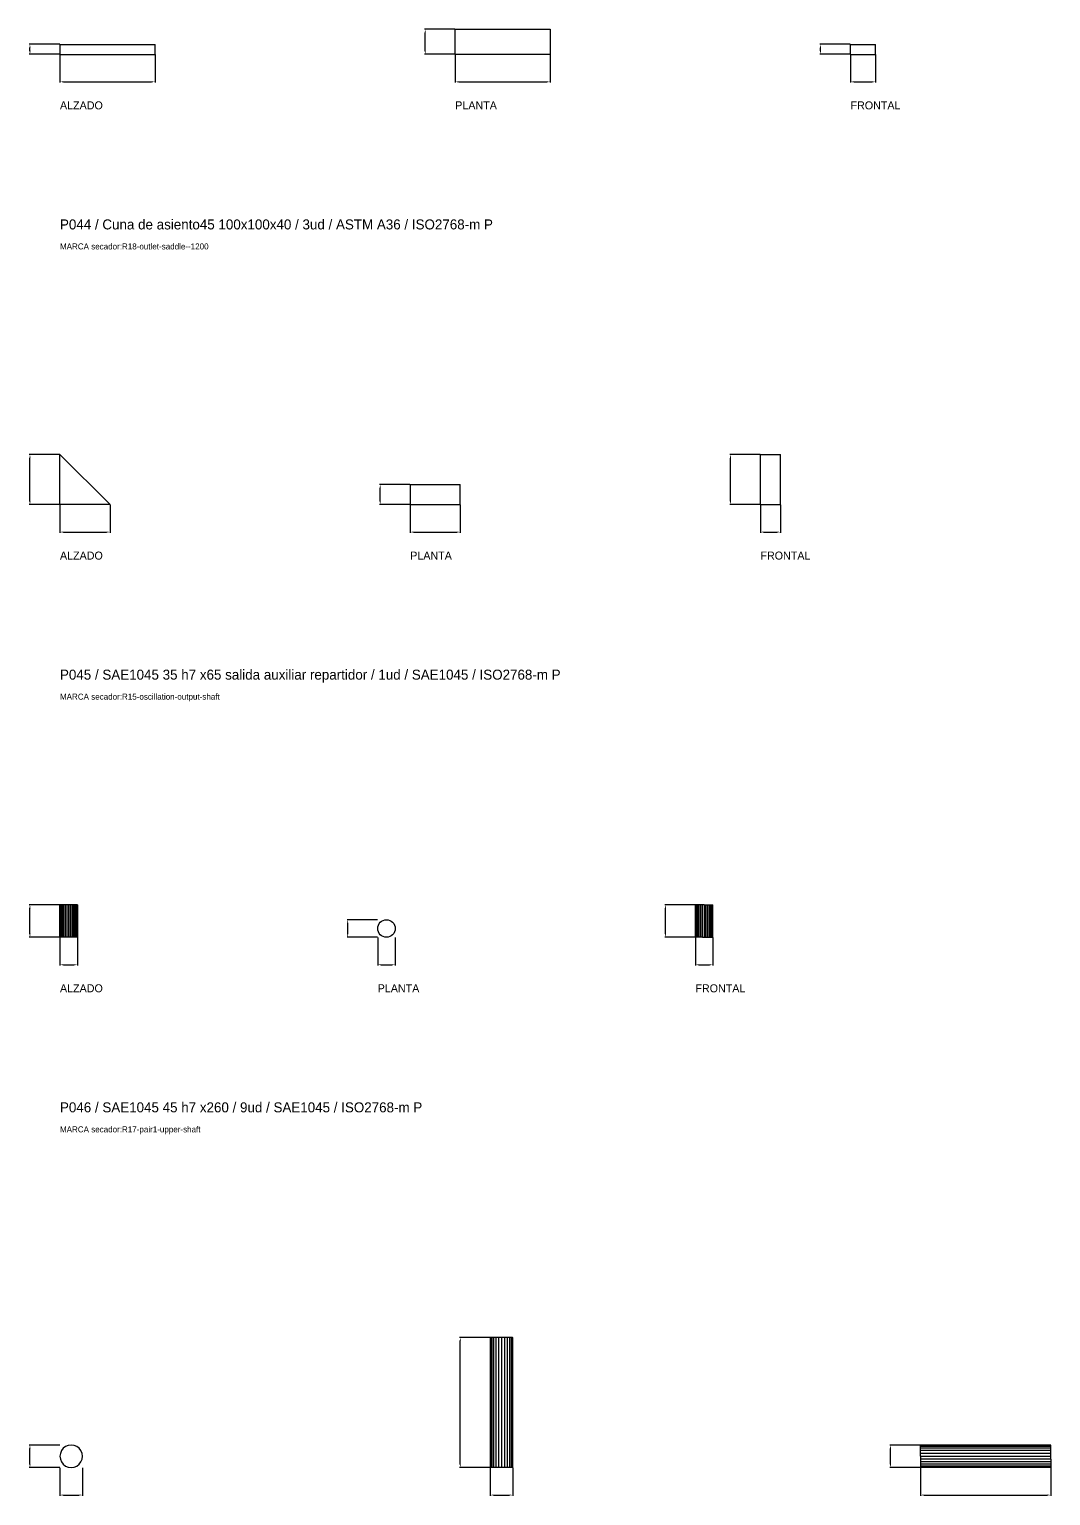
# Model space of a CAD drawing. Header units: millimetres. Extents: x -61 to 13940, y -87340 to 371.
# Drawn here: x -61 to 1980, y -56670 to -53739 of the extents above; entities that cross this region are included whole.
import ezdxf

# ---------------------------------------------------------------- set-up
doc = ezdxf.new("R2010")
doc.units = ezdxf.units.MM
for name, color, linetype in [('R18_COTAS_P', 1, 'Continuous'), ('R18_PIEZAS_P', 3, 'Continuous'), ('R18_TEXTOS', 7, 'Continuous')]:
    doc.layers.add(name, color=color, linetype=linetype)
doc.dimstyles.get("Standard").update_dxf_attribs({"dimtxt": 2.5, "dimasz": 2.5, "dimexe": 1.25, "dimexo": 0.625, "dimtad": 1, "dimcen": 2.5, "dimazin": 3, "dimtfac": 1, "dimtmove": 0, "dimatfit": 3, "dimarcsym": 0})

# ---------------------------------------------------------------- blocks, each defined once
blk = doc.blocks.new('*D261')
at = {"layer": 'Defpoints', "color": 0, "transparency": 16777216}
for p in [(0, -53789.2), (190, -53789.2), (190, -53844.2)]:
    blk.add_point(p, dxfattribs=at)
at = {"layer": 'R18_COTAS_P', "color": 0, "lineweight": -2, "transparency": 16777216}
for p, q in [((0, -53789.8), (0, -53845.5)), ((190, -53789.8), (190, -53845.5)), ((7, -53844.2), (183, -53844.2))]:
    blk.add_line(p, q, dxfattribs=at)
at = {"layer": 'R18_COTAS_P', "color": 0, "transparency": 16777216}
for points in [[(7, -53843.1), (7, -53845.4), (0, -53844.2)], [(183, -53843.1), (183, -53845.4), (190, -53844.2)]]:
    blk.add_solid(points, dxfattribs=at)
blk = doc.blocks.new('*D262')
at = {"layer": 'Defpoints', "color": 0, "transparency": 16777216}
for p in [(-60, -53769.2), (0, -53769.2), (0, -53789.2)]:
    blk.add_point(p, dxfattribs=at)
at = {"layer": 'R18_COTAS_P', "color": 0, "lineweight": -2, "transparency": 16777216}
for p, q in [((-0.6, -53769.2), (-61.3, -53769.2)), ((-60, -53782.2), (-60, -53776.2)), ((-0.6, -53789.2), (-61.3, -53789.2))]:
    blk.add_line(p, q, dxfattribs=at)
at = {"layer": 'R18_COTAS_P', "color": 0, "transparency": 16777216}
for points in [[(-61.2, -53776.2), (-58.8, -53776.2), (-60, -53769.2)], [(-61.2, -53782.2), (-58.8, -53782.2), (-60, -53789.2)]]:
    blk.add_solid(points, dxfattribs=at)
blk = doc.blocks.new('*D263')
at = {"layer": 'Defpoints', "color": 0, "transparency": 16777216}
for p in [(790, -53789.2), (980, -53789.2), (980, -53844.2)]:
    blk.add_point(p, dxfattribs=at)
at = {"layer": 'R18_COTAS_P', "color": 0, "lineweight": -2, "transparency": 16777216}
for p, q in [((790, -53789.8), (790, -53845.5)), ((980, -53789.8), (980, -53845.5)), ((797, -53844.2), (973, -53844.2))]:
    blk.add_line(p, q, dxfattribs=at)
at = {"layer": 'R18_COTAS_P', "color": 0, "transparency": 16777216}
for points in [[(797, -53843.1), (797, -53845.4), (790, -53844.2)], [(973, -53843.1), (973, -53845.4), (980, -53844.2)]]:
    blk.add_solid(points, dxfattribs=at)
blk = doc.blocks.new('*D264')
at = {"layer": 'Defpoints', "color": 0, "transparency": 16777216}
for p in [(730, -53739.2), (790, -53739.2), (790, -53789.2)]:
    blk.add_point(p, dxfattribs=at)
at = {"layer": 'R18_COTAS_P', "color": 0, "lineweight": -2, "transparency": 16777216}
for p, q in [((789.4, -53739.2), (728.8, -53739.2)), ((730, -53782.2), (730, -53746.2)), ((789.4, -53789.2), (728.8, -53789.2))]:
    blk.add_line(p, q, dxfattribs=at)
at = {"layer": 'R18_COTAS_P', "color": 0, "transparency": 16777216}
for points in [[(728.8, -53746.2), (731.2, -53746.2), (730, -53739.2)], [(728.8, -53782.2), (731.2, -53782.2), (730, -53789.2)]]:
    blk.add_solid(points, dxfattribs=at)
blk = doc.blocks.new('*D265')
at = {"layer": 'Defpoints', "color": 0, "transparency": 16777216}
for p in [(1580, -53789.2), (1630, -53789.2), (1630, -53844.2)]:
    blk.add_point(p, dxfattribs=at)
at = {"layer": 'R18_COTAS_P', "color": 0, "lineweight": -2, "transparency": 16777216}
for p, q in [((1580, -53789.8), (1580, -53845.5)), ((1630, -53789.8), (1630, -53845.5)), ((1587, -53844.2), (1623, -53844.2))]:
    blk.add_line(p, q, dxfattribs=at)
at = {"layer": 'R18_COTAS_P', "color": 0, "transparency": 16777216}
for points in [[(1587, -53843.1), (1587, -53845.4), (1580, -53844.2)], [(1623, -53843.1), (1623, -53845.4), (1630, -53844.2)]]:
    blk.add_solid(points, dxfattribs=at)
blk = doc.blocks.new('*D266')
at = {"layer": 'Defpoints', "color": 0, "transparency": 16777216}
for p in [(1520, -53769.2), (1580, -53769.2), (1580, -53789.2)]:
    blk.add_point(p, dxfattribs=at)
at = {"layer": 'R18_COTAS_P', "color": 0, "lineweight": -2, "transparency": 16777216}
for p, q in [((1579.4, -53769.2), (1518.8, -53769.2)), ((1520, -53782.2), (1520, -53776.2)), ((1579.4, -53789.2), (1518.8, -53789.2))]:
    blk.add_line(p, q, dxfattribs=at)
at = {"layer": 'R18_COTAS_P', "color": 0, "transparency": 16777216}
for points in [[(1518.8, -53776.2), (1521.2, -53776.2), (1520, -53769.2)], [(1518.8, -53782.2), (1521.2, -53782.2), (1520, -53789.2)]]:
    blk.add_solid(points, dxfattribs=at)
blk = doc.blocks.new('*D267')
at = {"layer": 'Defpoints', "color": 0, "transparency": 16777216}
for p in [(0, -54689.2), (100, -54689.2), (100, -54744.2)]:
    blk.add_point(p, dxfattribs=at)
at = {"layer": 'R18_COTAS_P', "color": 0, "lineweight": -2, "transparency": 16777216}
for p, q in [((0, -54689.8), (0, -54745.5)), ((100, -54689.8), (100, -54745.5)), ((7, -54744.2), (93, -54744.2))]:
    blk.add_line(p, q, dxfattribs=at)
at = {"layer": 'R18_COTAS_P', "color": 0, "transparency": 16777216}
for points in [[(7, -54743.1), (7, -54745.4), (0, -54744.2)], [(93, -54743.1), (93, -54745.4), (100, -54744.2)]]:
    blk.add_solid(points, dxfattribs=at)
blk = doc.blocks.new('*D268')
at = {"layer": 'Defpoints', "color": 0, "transparency": 16777216}
for p in [(-60, -54589.2), (0, -54589.2), (0, -54689.2)]:
    blk.add_point(p, dxfattribs=at)
at = {"layer": 'R18_COTAS_P', "color": 0, "lineweight": -2, "transparency": 16777216}
for p, q in [((-0.6, -54589.2), (-61.3, -54589.2)), ((-60, -54682.2), (-60, -54596.2)), ((-0.6, -54689.2), (-61.3, -54689.2))]:
    blk.add_line(p, q, dxfattribs=at)
at = {"layer": 'R18_COTAS_P', "color": 0, "transparency": 16777216}
for points in [[(-61.2, -54596.2), (-58.8, -54596.2), (-60, -54589.2)], [(-61.2, -54682.2), (-58.8, -54682.2), (-60, -54689.2)]]:
    blk.add_solid(points, dxfattribs=at)
blk = doc.blocks.new('*D269')
at = {"layer": 'Defpoints', "color": 0, "transparency": 16777216}
for p in [(700, -54689.2), (800, -54689.2), (800, -54744.2)]:
    blk.add_point(p, dxfattribs=at)
at = {"layer": 'R18_COTAS_P', "color": 0, "lineweight": -2, "transparency": 16777216}
for p, q in [((700, -54689.8), (700, -54745.5)), ((800, -54689.8), (800, -54745.5)), ((707, -54744.2), (793, -54744.2))]:
    blk.add_line(p, q, dxfattribs=at)
at = {"layer": 'R18_COTAS_P', "color": 0, "transparency": 16777216}
for points in [[(707, -54743.1), (707, -54745.4), (700, -54744.2)], [(793, -54743.1), (793, -54745.4), (800, -54744.2)]]:
    blk.add_solid(points, dxfattribs=at)
blk = doc.blocks.new('*D270')
at = {"layer": 'Defpoints', "color": 0, "transparency": 16777216}
for p in [(640, -54649.2), (700, -54649.2), (700, -54689.2)]:
    blk.add_point(p, dxfattribs=at)
at = {"layer": 'R18_COTAS_P', "color": 0, "lineweight": -2, "transparency": 16777216}
for p, q in [((699.4, -54649.2), (638.8, -54649.2)), ((640, -54682.2), (640, -54656.2)), ((699.4, -54689.2), (638.8, -54689.2))]:
    blk.add_line(p, q, dxfattribs=at)
at = {"layer": 'R18_COTAS_P', "color": 0, "transparency": 16777216}
for points in [[(638.8, -54656.2), (641.2, -54656.2), (640, -54649.2)], [(638.8, -54682.2), (641.2, -54682.2), (640, -54689.2)]]:
    blk.add_solid(points, dxfattribs=at)
blk = doc.blocks.new('*D271')
at = {"layer": 'Defpoints', "color": 0, "transparency": 16777216}
for p in [(1400, -54689.2), (1440, -54689.2), (1440, -54744.2)]:
    blk.add_point(p, dxfattribs=at)
at = {"layer": 'R18_COTAS_P', "color": 0, "lineweight": -2, "transparency": 16777216}
for p, q in [((1400, -54689.8), (1400, -54745.5)), ((1440, -54689.8), (1440, -54745.5)), ((1407, -54744.2), (1433, -54744.2))]:
    blk.add_line(p, q, dxfattribs=at)
at = {"layer": 'R18_COTAS_P', "color": 0, "transparency": 16777216}
for points in [[(1407, -54743.1), (1407, -54745.4), (1400, -54744.2)], [(1433, -54743.1), (1433, -54745.4), (1440, -54744.2)]]:
    blk.add_solid(points, dxfattribs=at)
blk = doc.blocks.new('*D272')
at = {"layer": 'Defpoints', "color": 0, "transparency": 16777216}
for p in [(1340, -54589.2), (1400, -54589.2), (1400, -54689.2)]:
    blk.add_point(p, dxfattribs=at)
at = {"layer": 'R18_COTAS_P', "color": 0, "lineweight": -2, "transparency": 16777216}
for p, q in [((1399.4, -54589.2), (1338.8, -54589.2)), ((1340, -54682.2), (1340, -54596.2)), ((1399.4, -54689.2), (1338.8, -54689.2))]:
    blk.add_line(p, q, dxfattribs=at)
at = {"layer": 'R18_COTAS_P', "color": 0, "transparency": 16777216}
for points in [[(1338.8, -54596.2), (1341.2, -54596.2), (1340, -54589.2)], [(1338.8, -54682.2), (1341.2, -54682.2), (1340, -54689.2)]]:
    blk.add_solid(points, dxfattribs=at)
blk = doc.blocks.new('*D273')
at = {"layer": 'Defpoints', "color": 0, "transparency": 16777216}
for p in [(0, -55554.2), (35, -55554.2), (35, -55609.2)]:
    blk.add_point(p, dxfattribs=at)
at = {"layer": 'R18_COTAS_P', "color": 0, "lineweight": -2, "transparency": 16777216}
for p, q in [((0, -55554.8), (0, -55610.5)), ((35, -55554.8), (35, -55610.5)), ((7, -55609.2), (28, -55609.2))]:
    blk.add_line(p, q, dxfattribs=at)
at = {"layer": 'R18_COTAS_P', "color": 0, "transparency": 16777216}
for points in [[(7, -55608.1), (7, -55610.4), (0, -55609.2)], [(28, -55608.1), (28, -55610.4), (35, -55609.2)]]:
    blk.add_solid(points, dxfattribs=at)
blk = doc.blocks.new('*D274')
at = {"layer": 'Defpoints', "color": 0, "transparency": 16777216}
for p in [(-60, -55489.2), (0, -55489.2), (0, -55554.2)]:
    blk.add_point(p, dxfattribs=at)
at = {"layer": 'R18_COTAS_P', "color": 0, "lineweight": -2, "transparency": 16777216}
for p, q in [((-0.6, -55489.2), (-61.3, -55489.2)), ((-60, -55547.2), (-60, -55496.2)), ((-0.6, -55554.2), (-61.3, -55554.2))]:
    blk.add_line(p, q, dxfattribs=at)
at = {"layer": 'R18_COTAS_P', "color": 0, "transparency": 16777216}
for points in [[(-61.2, -55496.2), (-58.8, -55496.2), (-60, -55489.2)], [(-61.2, -55547.2), (-58.8, -55547.2), (-60, -55554.2)]]:
    blk.add_solid(points, dxfattribs=at)
blk = doc.blocks.new('*D275')
at = {"layer": 'Defpoints', "color": 0, "transparency": 16777216}
for p in [(635, -55554.2), (670, -55554.2), (670, -55609.2)]:
    blk.add_point(p, dxfattribs=at)
at = {"layer": 'R18_COTAS_P', "color": 0, "lineweight": -2, "transparency": 16777216}
for p, q in [((635, -55554.8), (635, -55610.5)), ((670, -55554.8), (670, -55610.5)), ((642, -55609.2), (663, -55609.2))]:
    blk.add_line(p, q, dxfattribs=at)
at = {"layer": 'R18_COTAS_P', "color": 0, "transparency": 16777216}
for points in [[(642, -55608.1), (642, -55610.4), (635, -55609.2)], [(663, -55608.1), (663, -55610.4), (670, -55609.2)]]:
    blk.add_solid(points, dxfattribs=at)
blk = doc.blocks.new('*D276')
at = {"layer": 'Defpoints', "color": 0, "transparency": 16777216}
for p in [(575, -55519.2), (635, -55519.2), (635, -55554.2)]:
    blk.add_point(p, dxfattribs=at)
at = {"layer": 'R18_COTAS_P', "color": 0, "lineweight": -2, "transparency": 16777216}
for p, q in [((634.4, -55519.2), (573.8, -55519.2)), ((575, -55547.2), (575, -55526.2)), ((634.4, -55554.2), (573.8, -55554.2))]:
    blk.add_line(p, q, dxfattribs=at)
at = {"layer": 'R18_COTAS_P', "color": 0, "transparency": 16777216}
for points in [[(573.8, -55526.2), (576.2, -55526.2), (575, -55519.2)], [(573.8, -55547.2), (576.2, -55547.2), (575, -55554.2)]]:
    blk.add_solid(points, dxfattribs=at)
blk = doc.blocks.new('*D277')
at = {"layer": 'Defpoints', "color": 0, "transparency": 16777216}
for p in [(1270, -55554.2), (1305, -55554.2), (1305, -55609.2)]:
    blk.add_point(p, dxfattribs=at)
at = {"layer": 'R18_COTAS_P', "color": 0, "lineweight": -2, "transparency": 16777216}
for p, q in [((1270, -55554.8), (1270, -55610.5)), ((1305, -55554.8), (1305, -55610.5)), ((1277, -55609.2), (1298, -55609.2))]:
    blk.add_line(p, q, dxfattribs=at)
at = {"layer": 'R18_COTAS_P', "color": 0, "transparency": 16777216}
for points in [[(1277, -55608.1), (1277, -55610.4), (1270, -55609.2)], [(1298, -55608.1), (1298, -55610.4), (1305, -55609.2)]]:
    blk.add_solid(points, dxfattribs=at)
blk = doc.blocks.new('*D278')
at = {"layer": 'Defpoints', "color": 0, "transparency": 16777216}
for p in [(1210, -55489.2), (1270, -55489.2), (1270, -55554.2)]:
    blk.add_point(p, dxfattribs=at)
at = {"layer": 'R18_COTAS_P', "color": 0, "lineweight": -2, "transparency": 16777216}
for p, q in [((1269.4, -55489.2), (1208.8, -55489.2)), ((1210, -55547.2), (1210, -55496.2)), ((1269.4, -55554.2), (1208.8, -55554.2))]:
    blk.add_line(p, q, dxfattribs=at)
at = {"layer": 'R18_COTAS_P', "color": 0, "transparency": 16777216}
for points in [[(1208.8, -55496.2), (1211.2, -55496.2), (1210, -55489.2)], [(1208.8, -55547.2), (1211.2, -55547.2), (1210, -55554.2)]]:
    blk.add_solid(points, dxfattribs=at)
blk = doc.blocks.new('*D279')
at = {"layer": 'Defpoints', "color": 0, "transparency": 16777216}
for p in [(0, -56614.2), (45, -56614.2), (45, -56669.2)]:
    blk.add_point(p, dxfattribs=at)
at = {"layer": 'R18_COTAS_P', "color": 0, "lineweight": -2, "transparency": 16777216}
for p, q in [((0, -56614.8), (0, -56670.5)), ((45, -56614.8), (45, -56670.5)), ((7, -56669.2), (38, -56669.2))]:
    blk.add_line(p, q, dxfattribs=at)
at = {"layer": 'R18_COTAS_P', "color": 0, "transparency": 16777216}
for points in [[(7, -56668.1), (7, -56670.4), (0, -56669.2)], [(38, -56668.1), (38, -56670.4), (45, -56669.2)]]:
    blk.add_solid(points, dxfattribs=at)
blk = doc.blocks.new('*D280')
at = {"layer": 'Defpoints', "color": 0, "transparency": 16777216}
for p in [(-60, -56569.2), (0, -56569.2), (0, -56614.2)]:
    blk.add_point(p, dxfattribs=at)
at = {"layer": 'R18_COTAS_P', "color": 0, "lineweight": -2, "transparency": 16777216}
for p, q in [((-0.6, -56569.2), (-61.3, -56569.2)), ((-60, -56607.2), (-60, -56576.2)), ((-0.6, -56614.2), (-61.3, -56614.2))]:
    blk.add_line(p, q, dxfattribs=at)
at = {"layer": 'R18_COTAS_P', "color": 0, "transparency": 16777216}
for points in [[(-61.2, -56576.2), (-58.8, -56576.2), (-60, -56569.2)], [(-61.2, -56607.2), (-58.8, -56607.2), (-60, -56614.2)]]:
    blk.add_solid(points, dxfattribs=at)
blk = doc.blocks.new('*D281')
at = {"layer": 'Defpoints', "color": 0, "transparency": 16777216}
for p in [(860, -56614.2), (905, -56614.2), (905, -56669.2)]:
    blk.add_point(p, dxfattribs=at)
at = {"layer": 'R18_COTAS_P', "color": 0, "lineweight": -2, "transparency": 16777216}
for p, q in [((860, -56614.8), (860, -56670.5)), ((905, -56614.8), (905, -56670.5)), ((867, -56669.2), (898, -56669.2))]:
    blk.add_line(p, q, dxfattribs=at)
at = {"layer": 'R18_COTAS_P', "color": 0, "transparency": 16777216}
for points in [[(867, -56668.1), (867, -56670.4), (860, -56669.2)], [(898, -56668.1), (898, -56670.4), (905, -56669.2)]]:
    blk.add_solid(points, dxfattribs=at)
blk = doc.blocks.new('*D282')
at = {"layer": 'Defpoints', "color": 0, "transparency": 16777216}
for p in [(800, -56354.2), (860, -56354.2), (860, -56614.2)]:
    blk.add_point(p, dxfattribs=at)
at = {"layer": 'R18_COTAS_P', "color": 0, "lineweight": -2, "transparency": 16777216}
for p, q in [((859.4, -56354.2), (798.8, -56354.2)), ((800, -56607.2), (800, -56361.2)), ((859.4, -56614.2), (798.8, -56614.2))]:
    blk.add_line(p, q, dxfattribs=at)
at = {"layer": 'R18_COTAS_P', "color": 0, "transparency": 16777216}
for points in [[(798.8, -56361.2), (801.2, -56361.2), (800, -56354.2)], [(798.8, -56607.2), (801.2, -56607.2), (800, -56614.2)]]:
    blk.add_solid(points, dxfattribs=at)
blk = doc.blocks.new('*D283')
at = {"layer": 'Defpoints', "color": 0, "transparency": 16777216}
for p in [(1720, -56614.2), (1980, -56614.2), (1980, -56669.2)]:
    blk.add_point(p, dxfattribs=at)
at = {"layer": 'R18_COTAS_P', "color": 0, "lineweight": -2, "transparency": 16777216}
for p, q in [((1720, -56614.8), (1720, -56670.5)), ((1980, -56614.8), (1980, -56670.5)), ((1727, -56669.2), (1973, -56669.2))]:
    blk.add_line(p, q, dxfattribs=at)
at = {"layer": 'R18_COTAS_P', "color": 0, "transparency": 16777216}
for points in [[(1727, -56668.1), (1727, -56670.4), (1720, -56669.2)], [(1973, -56668.1), (1973, -56670.4), (1980, -56669.2)]]:
    blk.add_solid(points, dxfattribs=at)
blk = doc.blocks.new('*D284')
at = {"layer": 'Defpoints', "color": 0, "transparency": 16777216}
for p in [(1660, -56569.2), (1720, -56569.2), (1720, -56614.2)]:
    blk.add_point(p, dxfattribs=at)
at = {"layer": 'R18_COTAS_P', "color": 0, "lineweight": -2, "transparency": 16777216}
for p, q in [((1719.4, -56569.2), (1658.8, -56569.2)), ((1660, -56607.2), (1660, -56576.2)), ((1719.4, -56614.2), (1658.8, -56614.2))]:
    blk.add_line(p, q, dxfattribs=at)
at = {"layer": 'R18_COTAS_P', "color": 0, "transparency": 16777216}
for points in [[(1658.8, -56576.2), (1661.2, -56576.2), (1660, -56569.2)], [(1658.8, -56607.2), (1661.2, -56607.2), (1660, -56614.2)]]:
    blk.add_solid(points, dxfattribs=at)

msp = doc.modelspace()

# ---------------------------------------------------------------- linework, layer by layer
at = {"layer": 'R18_PIEZAS_P'}
for p, q in [((790, -53789.219), (790, -53739.219)), ((790, -53739.219), (980, -53739.219)), ((980, -53739.219), (980, -53789.219)), ((0, -53769.219), (190, -53769.219)), ((0, -53769.219), (0, -53789.219)), ((190, -53789.219), (190, -53769.219)), ((1580, -53769.219), (1630, -53769.219)), ((1580, -53789.219), (1580, -53769.219)), ((1630, -53789.219), (1630, -53769.219)), ((0, -53789.219), (190, -53789.219)), ((980, -53789.219), (790, -53789.219)), ((1580, -53789.219), (1630, -53789.219)), ((0, -54689.219), (0, -54589.219)), ((0, -54589.219), (100, -54689.219)), ((1400, -54689.219), (1400, -54589.219)), ((1400, -54589.219), (1440, -54589.219)), ((1440, -54689.219), (1440, -54589.219)), ((700, -54649.219), (800, -54649.219)), ((700, -54649.219), (700, -54689.219)), ((800, -54689.219), (800, -54649.219)), ((100, -54689.219), (0, -54689.219)), ((700, -54689.219), (800, -54689.219)), ((1400, -54689.219), (1440, -54689.219)), ((0.336, -55489.219), (0, -55489.219)), ((0, -55554.219), (0, -55489.219)), ((1.332, -55489.219), (0.336, -55489.219)), ((0.336, -55554.219), (0.336, -55489.219)), ((2.949, -55489.219), (1.332, -55489.219)), ((1.332, -55554.219), (1.332, -55489.219)), ((5.126, -55489.219), (2.949, -55489.219)), ((2.949, -55554.219), (2.949, -55489.219)), ((7.778, -55489.219), (5.126, -55489.219)), ((5.126, -55554.219), (5.126, -55489.219)), ((10.803, -55489.219), (7.778, -55489.219)), ((7.778, -55554.219), (7.778, -55489.219)), ((14.086, -55489.219), (10.803, -55489.219)), ((10.803, -55554.219), (10.803, -55489.219)), ((17.5, -55489.219), (14.086, -55489.219)), ((14.086, -55554.219), (14.086, -55489.219)), ((20.914, -55489.219), (17.5, -55489.219)), ((17.5, -55554.219), (17.5, -55489.219)), ((24.197, -55489.219), (20.914, -55489.219)), ((20.914, -55554.219), (20.914, -55489.219)), ((27.222, -55489.219), (24.197, -55489.219)), ((24.197, -55554.219), (24.197, -55489.219)), ((29.874, -55489.219), (27.222, -55489.219)), ((27.222, -55554.219), (27.222, -55489.219)), ((32.051, -55489.219), (29.874, -55489.219)), ((29.874, -55554.219), (29.874, -55489.219)), ((33.668, -55489.219), (32.051, -55489.219)), ((32.051, -55554.219), (32.051, -55489.219)), ((34.664, -55489.219), (33.668, -55489.219)), ((33.668, -55554.219), (33.668, -55489.219)), ((35, -55489.219), (34.664, -55489.219)), ((34.664, -55554.219), (34.664, -55489.219)), ((35, -55489.219), (35, -55554.219)), ((1270.336, -55489.219), (1270, -55489.219)), ((1270, -55554.219), (1270, -55489.219)), ((1271.332, -55489.219), (1270.336, -55489.219)), ((1270.336, -55554.219), (1270.336, -55489.219)), ((1272.949, -55489.219), (1271.332, -55489.219)), ((1271.332, -55554.219), (1271.332, -55489.219)), ((1275.126, -55489.219), (1272.949, -55489.219)), ((1272.949, -55554.219), (1272.949, -55489.219)), ((1277.778, -55489.219), (1275.126, -55489.219)), ((1275.126, -55554.219), (1275.126, -55489.219)), ((1280.803, -55489.219), (1277.778, -55489.219)), ((1277.778, -55554.219), (1277.778, -55489.219)), ((1284.086, -55489.219), (1280.803, -55489.219)), ((1280.803, -55554.219), (1280.803, -55489.219)), ((1287.5, -55489.219), (1284.086, -55489.219)), ((1284.086, -55554.219), (1284.086, -55489.219)), ((1287.5, -55489.219), (1290.914, -55489.219)), ((1287.5, -55489.219), (1287.5, -55554.219)), ((1290.914, -55489.219), (1294.197, -55489.219)), ((1290.914, -55554.219), (1290.914, -55489.219)), ((1294.197, -55489.219), (1297.222, -55489.219)), ((1294.197, -55554.219), (1294.197, -55489.219)), ((1297.222, -55489.219), (1299.874, -55489.219)), ((1297.222, -55554.219), (1297.222, -55489.219)), ((1299.874, -55489.219), (1302.051, -55489.219)), ((1299.874, -55554.219), (1299.874, -55489.219)), ((1302.051, -55489.219), (1303.668, -55489.219)), ((1302.051, -55554.219), (1302.051, -55489.219)), ((1303.668, -55489.219), (1304.664, -55489.219)), ((1303.668, -55554.219), (1303.668, -55489.219)), ((1304.664, -55489.219), (1305, -55489.219)), ((1304.664, -55554.219), (1304.664, -55489.219)), ((1305, -55554.219), (1305, -55489.219)), ((635, -55536.719), (635.336, -55533.305)), ((635.336, -55540.133), (635, -55536.719)), ((635.336, -55533.305), (636.332, -55530.022)), ((636.332, -55543.416), (635.336, -55540.133)), ((636.332, -55530.022), (637.949, -55526.996)), ((637.949, -55546.441), (636.332, -55543.416)), ((637.949, -55526.996), (640.126, -55524.344)), ((640.126, -55549.093), (637.949, -55546.441)), ((640.126, -55524.344), (642.778, -55522.168)), ((642.778, -55522.168), (645.803, -55520.551)), ((645.803, -55520.551), (649.086, -55519.555)), ((649.086, -55519.555), (652.5, -55519.219)), ((652.5, -55519.219), (655.914, -55519.555)), ((655.914, -55519.555), (659.197, -55520.551)), ((659.197, -55520.551), (662.222, -55522.168)), ((662.222, -55522.168), (664.874, -55524.344)), ((664.874, -55524.344), (667.051, -55526.996)), ((667.051, -55546.441), (664.874, -55549.093)), ((667.051, -55526.996), (668.668, -55530.022)), ((668.668, -55543.416), (667.051, -55546.441)), ((668.668, -55530.022), (669.664, -55533.305)), ((669.664, -55540.133), (668.668, -55543.416)), ((669.664, -55533.305), (670, -55536.719)), ((670, -55536.719), (669.664, -55540.133)), ((0.336, -55554.219), (0, -55554.219)), ((1.332, -55554.219), (0.336, -55554.219)), ((2.949, -55554.219), (1.332, -55554.219)), ((5.126, -55554.219), (2.949, -55554.219)), ((7.778, -55554.219), (5.126, -55554.219)), ((10.803, -55554.219), (7.778, -55554.219)), ((14.086, -55554.219), (10.803, -55554.219)), ((17.5, -55554.219), (14.086, -55554.219)), ((20.914, -55554.219), (17.5, -55554.219)), ((24.197, -55554.219), (20.914, -55554.219)), ((27.222, -55554.219), (24.197, -55554.219)), ((29.874, -55554.219), (27.222, -55554.219)), ((32.051, -55554.219), (29.874, -55554.219)), ((33.668, -55554.219), (32.051, -55554.219)), ((34.664, -55554.219), (33.668, -55554.219)), ((34.664, -55554.219), (35, -55554.219)), ((642.778, -55551.269), (640.126, -55549.093)), ((645.803, -55552.887), (642.778, -55551.269)), ((649.086, -55553.882), (645.803, -55552.887)), ((652.5, -55554.219), (649.086, -55553.882)), ((655.914, -55553.882), (652.5, -55554.219)), ((659.197, -55552.887), (655.914, -55553.882)), ((662.222, -55551.269), (659.197, -55552.887)), ((664.874, -55549.093), (662.222, -55551.269)), ((1270.336, -55554.219), (1270, -55554.219)), ((1271.332, -55554.219), (1270.336, -55554.219)), ((1272.949, -55554.219), (1271.332, -55554.219)), ((1275.126, -55554.219), (1272.949, -55554.219)), ((1277.778, -55554.219), (1275.126, -55554.219)), ((1280.803, -55554.219), (1277.778, -55554.219)), ((1284.086, -55554.219), (1280.803, -55554.219)), ((1284.086, -55554.219), (1287.5, -55554.219)), ((1287.5, -55554.219), (1290.914, -55554.219)), ((1290.914, -55554.219), (1294.197, -55554.219)), ((1294.197, -55554.219), (1297.222, -55554.219)), ((1297.222, -55554.219), (1299.874, -55554.219)), ((1299.874, -55554.219), (1302.051, -55554.219)), ((1302.051, -55554.219), (1303.668, -55554.219)), ((1303.668, -55554.219), (1304.664, -55554.219)), ((1304.664, -55554.219), (1305, -55554.219)), ((860.767, -56354.219), (860, -56354.219)), ((860, -56354.219), (860, -56614.219)), ((863.014, -56354.219), (860.767, -56354.219)), ((860.767, -56354.219), (860.767, -56614.219)), ((866.59, -56354.219), (863.014, -56354.219)), ((863.014, -56354.219), (863.014, -56614.219)), ((871.25, -56354.219), (866.59, -56354.219)), ((866.59, -56354.219), (866.59, -56614.219)), ((876.677, -56354.219), (871.25, -56354.219)), ((871.25, -56354.219), (871.25, -56614.219)), ((882.5, -56354.219), (876.677, -56354.219)), ((876.677, -56354.219), (876.677, -56614.219)), ((888.323, -56354.219), (882.5, -56354.219)), ((882.5, -56354.219), (882.5, -56614.219)), ((893.75, -56354.219), (888.323, -56354.219)), ((888.323, -56354.219), (888.323, -56614.219)), ((898.41, -56354.219), (893.75, -56354.219)), ((893.75, -56354.219), (893.75, -56614.219)), ((901.986, -56354.219), (898.41, -56354.219)), ((898.41, -56354.219), (898.41, -56614.219)), ((904.233, -56354.219), (901.986, -56354.219)), ((901.986, -56354.219), (901.986, -56614.219)), ((904.233, -56354.219), (905, -56354.219)), ((904.233, -56354.219), (904.233, -56614.219)), ((905, -56614.219), (905, -56354.219)), ((11.25, -56572.233), (6.59, -56575.809)), ((16.677, -56569.985), (11.25, -56572.233)), ((22.5, -56569.219), (16.677, -56569.985)), ((28.323, -56569.985), (22.5, -56569.219)), ((33.75, -56572.233), (28.323, -56569.985)), ((38.41, -56575.809), (33.75, -56572.233)), ((1720, -56569.985), (1720, -56569.219)), ((1980, -56569.219), (1720, -56569.219)), ((1720, -56572.233), (1720, -56569.985)), ((1980, -56569.985), (1720, -56569.985)), ((1720, -56575.809), (1720, -56572.233)), ((1980, -56572.233), (1720, -56572.233)), ((1980, -56569.985), (1980, -56569.219)), ((1980, -56572.233), (1980, -56569.985)), ((1980, -56575.809), (1980, -56572.233)), ((0.767, -56585.895), (0, -56591.719)), ((0, -56591.719), (0.767, -56597.542)), ((3.014, -56580.469), (0.767, -56585.895)), ((0.767, -56597.542), (3.014, -56602.969)), ((6.59, -56575.809), (3.014, -56580.469)), ((41.986, -56580.469), (38.41, -56575.809)), ((44.233, -56585.895), (41.986, -56580.469)), ((41.986, -56602.969), (44.233, -56597.542)), ((45, -56591.719), (44.233, -56585.895)), ((44.233, -56597.542), (45, -56591.719)), ((1720, -56580.469), (1720, -56575.809)), ((1980, -56575.809), (1720, -56575.809)), ((1720, -56585.895), (1720, -56580.469)), ((1980, -56580.469), (1720, -56580.469)), ((1720, -56591.719), (1720, -56585.895)), ((1980, -56585.895), (1720, -56585.895)), ((1720, -56591.719), (1720, -56597.542)), ((1720, -56591.719), (1980, -56591.719)), ((1720, -56597.542), (1720, -56602.969)), ((1980, -56597.542), (1720, -56597.542)), ((1980, -56580.469), (1980, -56575.809)), ((1980, -56585.895), (1980, -56580.469)), ((1980, -56591.719), (1980, -56585.895)), ((1980, -56597.542), (1980, -56591.719)), ((1980, -56597.542), (1980, -56602.969)), ((3.014, -56602.969), (6.59, -56607.629)), ((6.59, -56607.629), (11.25, -56611.204)), ((11.25, -56611.204), (16.677, -56613.452)), ((16.677, -56613.452), (22.5, -56614.219)), ((22.5, -56614.219), (28.323, -56613.452)), ((28.323, -56613.452), (33.75, -56611.204)), ((33.75, -56611.204), (38.41, -56607.629)), ((38.41, -56607.629), (41.986, -56602.969)), ((860.767, -56614.219), (860, -56614.219)), ((863.014, -56614.219), (860.767, -56614.219)), ((866.59, -56614.219), (863.014, -56614.219)), ((871.25, -56614.219), (866.59, -56614.219)), ((876.677, -56614.219), (871.25, -56614.219)), ((882.5, -56614.219), (876.677, -56614.219)), ((888.323, -56614.219), (882.5, -56614.219)), ((893.75, -56614.219), (888.323, -56614.219)), ((898.41, -56614.219), (893.75, -56614.219)), ((901.986, -56614.219), (898.41, -56614.219)), ((904.233, -56614.219), (901.986, -56614.219)), ((905, -56614.219), (904.233, -56614.219)), ((1720, -56602.969), (1720, -56607.629)), ((1980, -56602.969), (1720, -56602.969)), ((1720, -56607.629), (1720, -56611.204)), ((1980, -56607.629), (1720, -56607.629)), ((1720, -56611.204), (1720, -56613.452)), ((1980, -56611.204), (1720, -56611.204)), ((1720, -56613.452), (1720, -56614.219)), ((1980, -56613.452), (1720, -56613.452)), ((1980, -56614.219), (1720, -56614.219)), ((1980, -56602.969), (1980, -56607.629)), ((1980, -56607.629), (1980, -56611.204)), ((1980, -56611.204), (1980, -56613.452)), ((1980, -56613.452), (1980, -56614.219))]:
    msp.add_line(p, q, dxfattribs=at)

# ---------------------------------------------------------------- texts
at = {"layer": 'R18_TEXTOS'}
for s, height, p in [('ALZADO', 16, (0, -53899.219)), ('PLANTA', 16, (790, -53899.219)), ('FRONTAL', 16, (1580, -53899.219)), ('P044 / Cuna de asiento45 100x100x40 / 3ud / ASTM A36 / ISO2768-m P', 20, (0, -54139.219)), ('MARCA secador:R18-outlet-saddle--1200', 12, (0, -54179.219)), ('ALZADO', 16, (0, -54799.219)), ('PLANTA', 16, (700, -54799.219)), ('FRONTAL', 16, (1400, -54799.219)), ('P045 / SAE1045 35 h7 x65 salida auxiliar repartidor / 1ud / SAE1045 / ISO2768-m P', 20, (0, -55039.219)), ('MARCA secador:R15-oscillation-output-shaft', 12, (0, -55079.219)), ('ALZADO', 16, (0, -55664.219)), ('PLANTA', 16, (635, -55664.219)), ('FRONTAL', 16, (1270, -55664.219)), ('P046 / SAE1045 45 h7 x260 / 9ud / SAE1045 / ISO2768-m P', 20, (0, -55904.219)), ('MARCA secador:R17-pair1-upper-shaft', 12, (0, -55944.219))]:
    msp.add_text(s, height=height, dxfattribs=at).set_placement(p)

# ---------------------------------------------------------------- dimensions: what is measured, and where the dimension line sits
at = {"layer": 'R18_COTAS_P'}
for base, p1, p2, picture, middle in [((730, -53739.219), (790, -53789.219), (790, -53739.219), '*D264', (730, -53764.219)), ((-60, -53769.219), (0, -53789.219), (0, -53769.219), '*D262', (-60, -53779.219)), ((1520, -53769.219), (1580, -53789.219), (1580, -53769.219), '*D266', (1520, -53779.219)), ((-60, -54589.219), (0, -54689.219), (0, -54589.219), '*D268', (-60, -54639.219)), ((1340, -54589.219), (1400, -54689.219), (1400, -54589.219), '*D272', (1340, -54639.219)), ((640, -54649.219), (700, -54689.219), (700, -54649.219), '*D270', (640, -54669.219)), ((-60, -55489.219), (0, -55554.219), (0, -55489.219), '*D274', (-60, -55521.719)), ((1210, -55489.219), (1270, -55554.219), (1270, -55489.219), '*D278', (1210, -55521.719)), ((575, -55519.219), (635, -55554.219), (635, -55519.219), '*D276', (575, -55536.719)), ((800, -56354.219), (860, -56614.219), (860, -56354.219), '*D282', (800, -56484.219)), ((-60, -56569.219), (0, -56614.219), (0, -56569.219), '*D280', (-60, -56591.719)), ((1660, -56569.219), (1720, -56614.219), (1720, -56569.219), '*D284', (1660, -56591.719))]:
    dim = msp.add_linear_dim(base=base, p1=p1, p2=p2, angle=90, dimstyle='Standard', override={"dimtxt": 16, "dimasz": 7, "dimtad": 1, "dimdec": 2}, dxfattribs=at)
    dim.commit()
    dim.dimension.update_dxf_attribs({"geometry": picture, "text_midpoint": middle})
for base, p1, p2, picture, middle in [((190, -53844.219), (0, -53789.219), (190, -53789.219), '*D261', (95, -53844.219)), ((980, -53844.219), (790, -53789.219), (980, -53789.219), '*D263', (885, -53844.219)), ((1630, -53844.219), (1580, -53789.219), (1630, -53789.219), '*D265', (1605, -53844.219)), ((100, -54744.219), (0, -54689.219), (100, -54689.219), '*D267', (50, -54744.219)), ((800, -54744.219), (700, -54689.219), (800, -54689.219), '*D269', (750, -54744.219)), ((1440, -54744.219), (1400, -54689.219), (1440, -54689.219), '*D271', (1420, -54744.219)), ((35, -55609.219), (0, -55554.219), (35, -55554.219), '*D273', (17.5, -55609.219)), ((670, -55609.219), (635, -55554.219), (670, -55554.219), '*D275', (652.5, -55609.219)), ((1305, -55609.219), (1270, -55554.219), (1305, -55554.219), '*D277', (1287.5, -55609.219)), ((45, -56669.219), (0, -56614.219), (45, -56614.219), '*D279', (22.5, -56669.219)), ((905, -56669.219), (860, -56614.219), (905, -56614.219), '*D281', (882.5, -56669.219)), ((1980, -56669.219), (1720, -56614.219), (1980, -56614.219), '*D283', (1850, -56669.219))]:
    dim = msp.add_linear_dim(base=base, p1=p1, p2=p2, dimstyle='Standard', override={"dimtxt": 16, "dimasz": 7, "dimtad": 1, "dimdec": 2}, dxfattribs=at)
    dim.commit()
    dim.dimension.update_dxf_attribs({"geometry": picture, "text_midpoint": middle})

doc.saveas('drawing.dxf')
